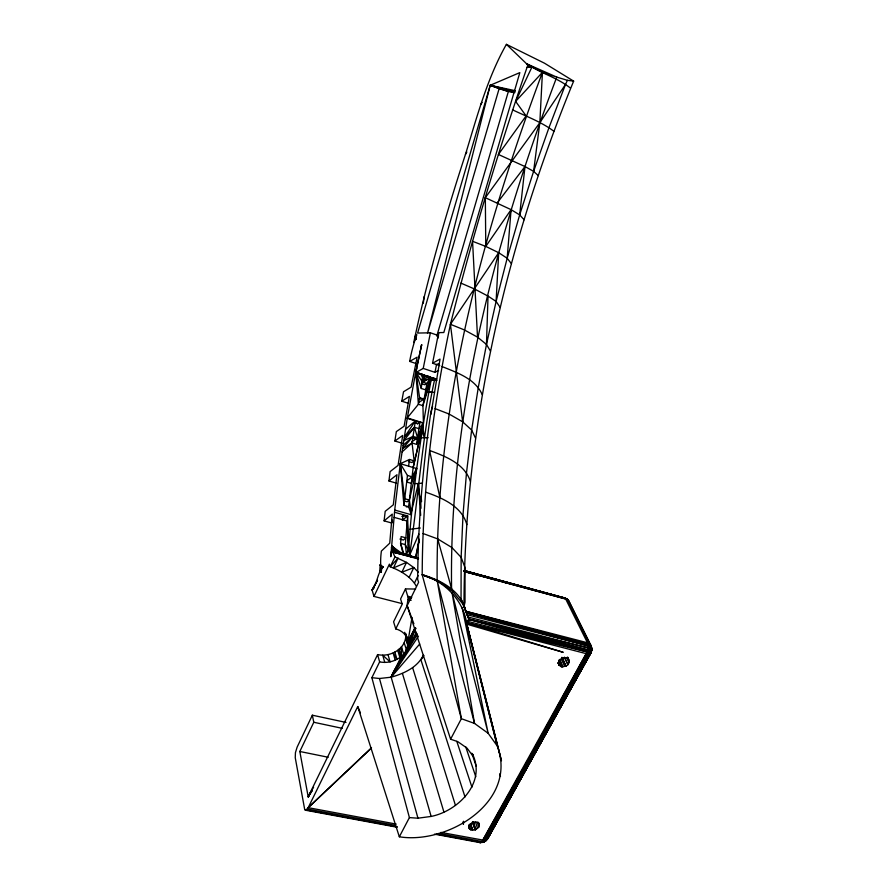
<?xml version="1.0" encoding="UTF-8"?>
<svg xmlns="http://www.w3.org/2000/svg" width="887" height="887" viewBox="0 0 887 887"><rect width="100%" height="100%" fill="white"/><g stroke="black" fill="none" stroke-linecap="round" stroke-linejoin="round"><path stroke-width="1.33" d="M430.949 414.296L440.041 359.08L432.546 363.238L438.666 332.625L443.81 332.525L519.837 72.612L490.201 85.296L417.611 333.057L430.395 332.802L438.167 335.463M417.056 363.87L409.672 361.419C411.291 352.128 413.863 343.225 416.746 334.466L415.304 335.264C428.709 274.094 446.006 213.856 465.475 154.36C476.951 117.029 487.041 78.555 506.399 44.35L526.568 63.753L527.854 65.571L527.066 67.323C497.962 151.854 472.25 237.594 450.43 324.298C433 406.59 422.423 490.489 422.212 574.676L422.223 574.887C444.897 581.329 463.579 600.444 466.817 624.171L501.454 760.791L466.407 622.718L469.068 619.769L463.413 604.768L452.647 591.418L451.583 588.624C448.922 413.508 494.602 241.752 556.005 79.076L556.881 77.158L567.425 80.318L573.645 81.127C505.335 247.462 464.134 426.203 463.99 606.531L469.068 619.769L466.407 622.718L497.308 746.067C517.986 801.737 448.035 844.624 399.327 836.796L357.738 706.551L308.188 807.669L305.86 810.319L304.685 809.454L295.249 757.72L295.438 752.642L297.112 747.176L312.346 715.199L346.008 722.428M472.405 753.917C486.619 782.511 458.102 811.062 431.149 816.428L391.156 677.202L401.423 656.192L401.489 646.9C404.527 643.319 406.135 638.762 405.769 634.072M570.419 88.068C557.224 77.557 540.405 73.144 526.568 63.753L542.434 72.335C481.907 234.645 435.65 405.47 437.136 579.987L452.647 591.418M379.625 661.868C388.329 663.72 397.731 660.627 403.718 654.085L401.489 646.9C395.569 653.42 386.222 656.469 377.596 654.606L379.625 661.868L371.875 677.69L379.47 678.5L391.156 677.202C395.28 664.707 407.865 654.817 408.009 641.201L412.023 617.407M432.557 406.379L430.971 411.601C422.789 467.194 417.988 523.286 417.677 579.488L418.631 582.238L395.757 628.916C401.711 630.402 407.022 634.948 408.009 641.201L414.928 627.808M436.615 378.982L431.514 377.795L425.782 389.925L421.292 388.473L422.633 374.669L415.77 372.052L421.647 344.699L420.937 348.724M419.218 539.54L415.493 557.79L417.932 557.956L392.287 551.004L391.4 551.248L390.757 556.726L394.715 510.047L400.303 463.668L407.299 417.91L415.77 372.052L421.935 374.392L415.704 372.629L421.647 344.699M423.044 533.519L437.679 538.908L451.838 547.501L461.14 557.346L465.032 567.691L465.021 602.218L463.99 606.531L461.052 598.625L461.14 557.346L462.992 515.059L466.518 472.616L471.64 430.04L478.315 387.297L486.475 344.444L488.027 296.103L474.733 289.095L460.874 283.086M402.033 603.592L373.97 596.419L372.063 589.91C377.529 583.025 377.407 573.113 383.051 566.826L380.19 564.831L379.703 571.893L381.233 572.403C380.479 565.318 380.368 558.3 381.388 551.071L389.737 543.188L392.254 514.127L384.093 520.869L391.854 523.042M415.792 335.807L415.648 339.632L415.038 336.184L416.535 335.474L415.648 339.632L416.469 335.419M464.566 570.618L565.219 598.06L587.427 642.742L588.003 647.865L586.207 653.652L483.737 841.763L480.177 842.65L434.442 834.146M382.74 567.336L380.19 564.831L381.743 568.179L381.233 572.403M486.475 344.444L496.11 301.436L498.682 252.695L485.777 246.42L472.56 241.297L477.516 337.138L486.475 344.444L490.478 351.152M526.568 63.753L556.881 77.158L542.434 72.335L539.839 122.672L533.608 171.357L519.671 214.909L507.176 258.261L496.11 301.436L500.224 307.501M438.3 337.947L438.666 332.625M591.152 650.958L591.551 647.399L569.399 602.018L566.593 598.725L463.979 570.629L566.593 598.725L568.589 600.676L591.174 645.836L591.884 649.051L591.363 651.89L487.717 838.725L484.047 842.107L479.335 842.473L480.399 841.951M394.527 512.231L407.621 515.946L405.304 544.618L406.423 553.909L405.437 554.952L399.46 553.743M402.532 519.727L402.931 514.626M416.757 368.604L415.704 372.629L431.537 377.895C420.615 434.885 412.4 492.44 408.519 550.361L405.658 554.663L414.296 557.313M558.233 662.822L559.265 665.328L558.444 663.531C558.455 658.708 565.729 655.56 568.8 659.562L567.625 657.145L569.254 662.378L567.968 664.696L565.928 666.126L561.46 666.836L559.265 665.328L558.123 662.844M511.433 263.705L507.176 258.261L511.078 209.654L485.333 197.679L539.839 122.672L565.518 84.431L567.425 80.318M384.093 520.869L385.191 511.333L393.296 504.836L396.944 474.745L388.938 480.976L396.6 483.227M436.892 380.401L434.453 380.368C421.902 438.089 418.542 497.175 409.528 555.395L405.437 554.952L414.229 557.435M524.106 219.754L519.671 214.909L524.993 166.556L498.394 154.471L526.124 115.931L515.646 101.395L531.823 67.323L527.854 65.571M480.177 842.65L483.737 841.763L487.007 839.59L589.29 653.885L589.489 649.084L591.174 645.836L591.174 649.062L485.666 841.098L590.953 652.843L591.884 649.051L590.343 644.45L587.427 642.742L465.819 611.287C461.484 590.742 440.828 580.054 422.212 574.676L437.402 580.697L422.223 574.887L461.362 718.692L450.596 739.193L457.814 741.676L467.005 748.118L473.292 756.522L472.372 753.906L473.292 756.522M431.293 377.807L426.946 383.494L422.922 405.703L423.409 422.977L413.154 467.527L408.608 506.732L411.335 514.77L394.715 510.047M406.29 506.898L408.608 506.732L403.94 505.39L407.455 475.465L400.303 463.668L409.561 459.477L414.151 460.863L412.056 442.968L415.371 420.893L405.581 429.241M388.938 480.976L390.103 471.618L398.075 465.387L402.687 435.45L394.87 441.016L402.421 443.323M414.329 422.678L417.722 423.742L415.249 422.556M423.287 303.188L424.23 296.546M418.62 402.487L424.119 399.106L431.537 377.895L436.626 379.037L431.459 377.851L426.946 383.494L422.467 382.031L415.77 372.052L419.606 397.653L418.409 404.261L407.299 417.91L423.409 422.977L417.6 437.834L413.032 436.426L402.609 448.567L412.056 442.968L416.613 444.376L419.906 422.323L407.233 418.342M408.552 466.141L409.561 459.477M394.87 441.016L396.334 431.614L404.106 426.226L409.395 396.411L401.778 401.212L407.998 403.197M401.778 401.212L403.53 391.755L411.113 387.131L417.134 357.184L409.672 361.419M415.748 557.757L419.063 540.826M430.328 376.908L422.633 374.669L424.795 375.644L422.467 382.031L430.993 377.707L415.704 372.629L423.221 368.427L434.974 372.329L436.548 364.435M413.752 342.559L415.038 336.184M423.221 368.427L430.395 332.802M464.101 571.306L565.13 598.104L567.347 599.634L591.884 649.051L590.953 652.843L487.007 839.59L550.882 724.247M487.007 839.59L591.718 650.348M478.814 827.094L479.268 824.965L478.426 822.404L479.268 824.965L478.681 823.568C476.053 820.763 471.163 822.293 469.267 825.287L468.824 827.405L470.709 829.844L475.199 829.899L478.814 827.094L477.128 821.905M411.335 514.77L409.384 500.068L416.646 468.524L413.154 467.527L423.409 422.977L419.906 422.323L417.722 423.742M411.269 512.376L418.331 483.581L422.168 483.127M436.781 336.084L508.373 91.472L513.518 92.592M515.103 91.727L490.201 85.296L499.115 88.711L427.479 333.346L490.201 85.296L515.303 90.707M465.819 611.287L587.893 644.139L590.332 647.599L589.29 653.885L485.921 840.144L484.047 842.107L480.355 842.572M431.537 377.895L422.922 405.703L418.409 404.261L415.77 372.052L421.292 388.473M416.613 444.376L423.409 422.977L418.963 428.687L414.429 427.268L404.328 437.369L415.371 420.893M468.768 619.015L587.649 649.872L589.046 651.878L467.482 621.321L468.768 619.015L588.003 647.865L589.478 644.882L589.068 643.408L587.893 644.139L466.407 612.773L463.413 604.768L468.014 617.008L588.003 647.865L589.489 649.084L590.664 651.934L484.502 840.377L481.076 842.317L436.448 834.024M450.596 739.193L407.055 605.377L408.208 597.738L405.481 588.901L415.582 589.057M418.797 399.017L424.119 399.106L431.459 377.851M538.243 175.593L533.608 171.357L548.998 127.584L565.518 84.431M417.278 439.963L423.409 422.977M404.217 642.842L406.457 650.016L415.803 628.395M418.864 534.074L409.528 555.395L405.625 554.619L406.423 553.909L404.084 554.608L399.727 553.51L391.633 545.982L403.219 554.353L400.569 543.321L401.135 536.546L405.858 537.855L403.496 540.05L399.959 539.074M405.669 638.474L407.92 645.614L415.726 628.14M428.687 376.775L431.104 377.54L422.467 382.031L425.372 375.844L430.638 377.108M377.596 654.606L308.188 796.781L311.803 790.916L308.188 796.781L299.817 751.489L313.787 722.273L312.346 715.199M373.97 596.419L389.393 564.154L390.236 566.782C400.381 570.629 410.903 576.55 416.369 586.274M409.095 577.415L413.785 567.569L406.501 562.38L394.948 556.936L392.287 551.004L414.451 557.38L400.225 553.61M394.948 556.936L390.236 566.782L398.108 558.045L393.473 567.902L406.501 562.38L401.878 572.237L413.785 567.569L418.331 572.193M414.517 582.992L418.065 575.585M405.481 588.901L400.569 599.002L402.221 604.136L393.584 621.82L395.757 628.916M407.92 645.614L405.736 635.635L407.976 642.776L415.216 627.974M423.409 654.983C417.688 667.434 403.674 673.621 391.156 677.202L416.469 632.254M399.327 836.796L409.406 817.603L371.875 677.69M406.889 480.776L412.078 476.829L416.646 468.524L411.313 483.371L406.689 482.007M438.688 833.436L481.996 841.497L586.207 653.652L589.29 653.885L590.953 652.843M440.872 832.405L484.502 840.377L587.893 653.941L587.039 651.867L468.624 619.381L469.068 619.769M487.717 838.725L586.396 660.305M587.726 657.899L591.363 651.89L590.664 651.934M552.224 721.83L586.362 660.327M587.704 657.921L591.052 651.89M374.026 588.059L372.063 589.91L377.407 580.375M590.332 653.519L485.921 840.144L484.502 840.377M311.803 790.871L308.188 796.781L313.599 787.146M482.838 840.233L587.893 653.941M372.063 589.91L377.54 580.408M465.475 154.36L466.85 151.999M308.188 796.781L311.703 790.838M485.666 841.098L486.985 839.002L484.047 842.107L481.996 841.497M419.695 644.017L391.156 677.202L417.444 634.127M400.037 649.24L401.489 646.9M406.457 650.016L416.968 633.939M391.156 677.202L418.487 636.134M423.942 655.471L420.948 659.939L465.021 796.981M475.51 438.089L471.64 430.04L462.648 421.813L450.43 324.298L498.682 252.695L507.176 258.261M480.554 104.688L482.129 102.426M408.497 544.452L409.528 555.395L405.581 554.508L408.519 550.361L407.621 515.946L401.8 516.411M405.304 553.721L409.528 555.395L405.581 554.486L408.519 550.361L407.222 521.057L394.116 517.354M484.047 842.107L486.985 839.002M497.23 202.912L524.993 166.556L533.608 171.357M515.646 101.395L542.434 72.335M422.467 382.031L427.634 376.598M562.358 598.426L565.219 598.06L566.948 600.155L567.558 599.523L569.399 602.018L568.7 602.317M380.19 564.831L381.521 568.39L383.051 566.826M396.19 824.078L308.188 807.669L371.465 747.796M308.188 807.669L371.498 748.063M406.8 551.947L408.519 550.361L405.304 544.618L400.569 543.321L404.084 554.608M402.099 451.904L412.056 442.968M403.119 445.296L413.032 436.426L403.829 440.628L414.429 427.268L417.6 437.834L411.823 441.837M402.332 520.225L407.621 515.946M414.151 460.863L411.901 462.559L408.463 461.528M405.581 554.508L406.423 553.909M381.743 568.179L382.563 567.613M481.076 842.317L484.158 841.963L485.699 840.377M426.946 383.494L424.806 384.747L421.458 383.65M434.974 372.329L438.577 370.389M565.13 598.104L567.558 599.523L569.399 602.018M432.546 363.238L436.471 364.546L438.987 363.57M420.316 528.031L409.772 529.295M409.406 817.603L417.954 818.202L431.149 816.428M563.345 597.827L564.309 597.705M428.21 437.734L420.593 437.812M466.407 612.773L589.046 646.235L590.72 646.191L590.343 644.45M591.529 647.61L590.332 647.599L591.884 649.051M412.189 437.934L417.6 437.834M428.266 392.143L434.541 392.276M527.066 67.323L531.823 67.323M590.332 650.526L591.518 650.526L591.174 649.062M414.395 483.57L418.331 483.581L420.915 508.34M428.288 391.999L432.08 392.32M412 438.067L416.668 438.466M430.683 379.958L434.453 380.368L430.882 379.847M412.178 438.178L416.191 438.81M307.412 809.022L395.38 825.387M308.754 810.208L311.47 810.718M318.267 811.982L320.983 812.481M327.78 813.745L330.507 814.244M346.806 817.282L349.533 817.781M356.319 819.045L359.047 819.544M365.843 820.808L368.56 821.318M375.356 822.582L378.073 823.081M384.869 824.345L387.586 824.843M390.302 825.353L393.019 825.852M437.868 834.19L440.584 834.689M456.894 837.716L459.61 838.226M466.407 839.49L469.123 839.989M475.92 841.253L478.636 841.752M306.603 809.92L397.221 826.751M305.183 810.164L397.11 827.238M410.947 600.089L408.242 599.545L410.869 600.222M299.817 751.489L328.212 757.254M313.787 722.273L342.227 728.327M410.869 598.315L408.208 597.738L410.792 598.415M418.476 559.021L393.396 552.213L417.932 557.956M466.817 624.171L563.212 652.311L466.407 622.718L587.039 651.867M393.396 552.213L418.531 558.4M426.17 375.922L430.517 377.008M467.15 614.713L588.103 645.88M468.624 619.381L587.649 649.872L589.489 649.084L589.046 646.235M407.92 596.308L411.79 597.317M466.407 622.718L586.207 653.652M464.344 571.572L567.558 599.523L566.205 598.902M392.775 551.537L414.473 557.413M464.855 571.095L562.014 597.472L464.644 570.729M392.586 551.57L398.54 553.189L392.675 551.526M399.727 553.51L414.174 557.435M464.211 571.472L565.773 598.969M464.932 571.317L468.946 572.425M471.607 573.168L475.609 574.277M478.281 575.02L482.284 576.14M487.628 577.625L491.631 578.734M503.639 582.083L507.641 583.191M403.607 500.833L407.089 501.831L409.384 500.068L404.727 498.716L400.303 463.668L413.154 467.527M407.455 475.465L412.078 476.829M499.115 88.711L508.373 91.472L490.201 85.296L514.793 92.658M419.606 397.653L424.119 399.106M421.946 374.081L422.589 374.292M424.795 375.644L425.372 375.844M421.159 375.733L424.895 376.964M436.471 364.546L439.775 365.655M425.527 492.108C442.036 497.862 461.805 506.111 466.839 524.594M435.085 408.608L449.077 414.029L462.648 421.813M442.059 366.553C457.005 372.651 475.343 378.716 482.229 394.682M450.43 324.298L464.112 329.82L477.516 337.138M512.475 109.8C526.457 116.485 541.38 121.896 553.854 131.243M566.948 600.155L568.268 600.754M506.399 44.35L544.485 63.199L573.645 81.127M587.893 644.139L590.72 646.191M519.671 214.909L511.078 209.654L485.777 246.42L485.333 197.679M488.027 296.103L496.11 301.436M407.055 605.377L413.896 623.805M398.54 552.867L391.5 547.445L395.602 551.969M398.463 552.956L391.5 547.445L396.489 552.834M391.633 545.982L400.104 553.51M391.622 546.093L399.715 553.399L391.61 546.259L398.551 552.712M561.626 657.755L565.928 666.126L562.247 657.467M566.804 657.589L569.254 662.378L566.993 657.444M564.298 657.322L567.968 664.696L564.664 657.3M559.198 659.662L562.801 667.002L559.619 659.418M561.149 658.974L564.731 666.447M567.591 657.478L569.343 661.181M561.793 657.378L565.928 666.126M558.577 660.538L561.46 666.836M558.145 662.789L559.265 665.328M470.354 481.386C464.777 463.746 445.462 456.306 429.552 450.452L439.897 497.507M357.738 706.551L360.432 712.86M472.327 822.171L475.199 829.899L472.693 822.094M470.221 823.879L472.505 830.254L470.531 823.757M471.806 753.207L476.264 766.279M465.708 746.799L475.798 776.746M421.857 430.273L424.452 438.001L422.589 425.971M473.081 821.883L475.676 829.633L473.514 821.628M456.805 741.366L471.951 787.212M475.487 822.049L477.583 828.536M469.046 824.633L470.709 829.844M405.614 633.506L406.734 637.054M408.009 641.201L406.146 635.258L407.976 642.776M412.61 667.612L455.474 805.463M470.631 823.746L472.627 830.243M401.423 656.192L399.239 648.985L399.893 657.589L397.72 650.371M402.443 673.488L443.921 812.071M396.988 659.252L394.837 652.034L395.269 660.238L393.118 653.009M388.007 654.661L390.114 661.902L382.718 655.216L384.792 662.467M437.679 538.908L451.583 588.624M379.47 678.5L417.954 818.202M499.791 773.797L500.479 776.458M391.799 519.527L392.442 522.121M484.158 841.963L484.069 841.342L482.295 842.506L482.262 841.907M418.597 538.11L419.041 542.19M404.727 632.298L404.971 634.66M400.303 463.668L403.94 505.39M418.331 483.581L420.693 515.369M421.181 496.143L421.558 501.643M463.446 821.406L463.402 824.167L463.446 821.406M474.534 723.437L461.362 718.692L437.247 581.007L474.534 723.437L488.172 733.305L497.308 746.067L462.094 607.373L488.172 733.305L452.026 592.638L474.534 723.437M469.445 828.813L468.613 826.163L469.445 828.813"/></g></svg>
